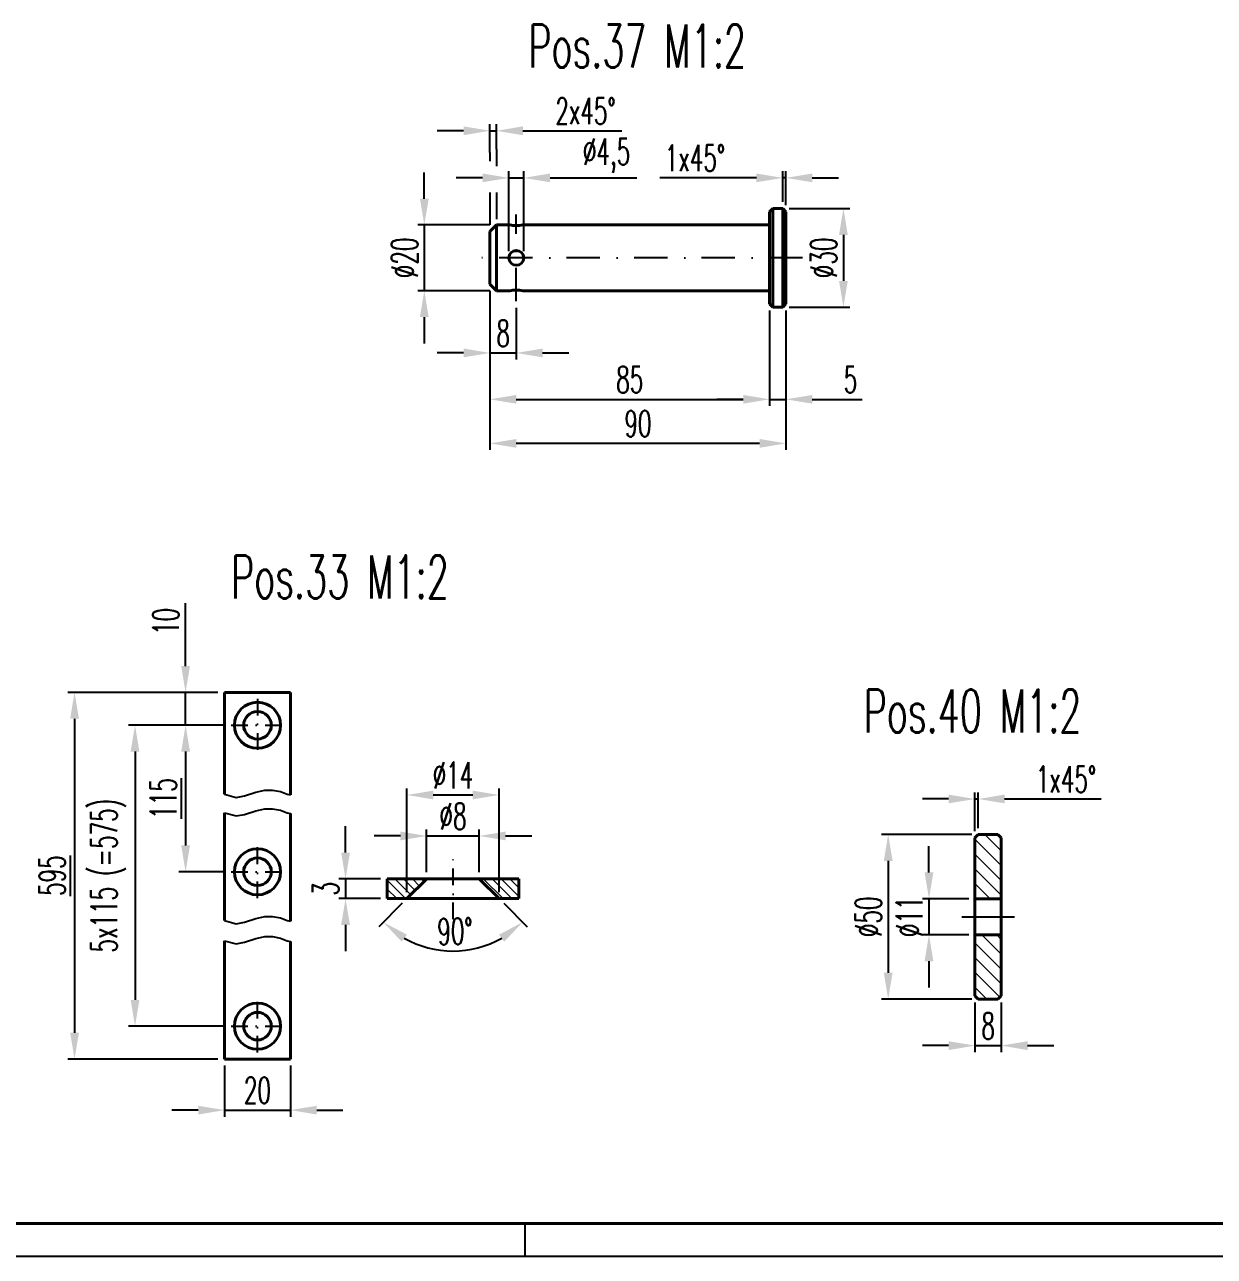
# Model space of a CAD drawing. Extents: x -2850 to -1661, y 5788 to 6629.
# Drawn here: x -2146.4 to -1965.5, y 5792.8 to 5980.1 of the extents above; entities that cross this region are included whole.
import ezdxf

# ---------------------------------------------------------------- set-up
doc = ezdxf.new("R2010")
doc.units = 0
doc.linetypes.add('STRICHPUNKT', pattern=[25.4, 12.7, -6.35, 0, -6.35])
doc.layers.get('Defpoints').update_dxf_attribs({"linetype": 'CONTINUOUS'})
for name, color, linetype, lineweight in [('ACHSE', 150, 'STRICHPUNKT', 25), ('BEM', 6, 'CONTINUOUS', 25), ('SCHRAFFUR', 252, 'CONTINUOUS', 13), ('TEXT_7', 1, 'CONTINUOUS', 60), ('VOLL_03', 6, 'CONTINUOUS', 25), ('VOLL_05', 7, 'CONTINUOUS', 40)]:
    doc.layers.add(name, color=color, linetype=linetype, lineweight=lineweight)
doc.styles.add('ROMANS', font='romans.shx', dxfattribs={"width": 0.6, "height": 80})
doc.styles.get("Standard").update_dxf_attribs({"font": 'romans.shx', "width": 0.6})
doc.dimstyles.get("Standard").update_dxf_attribs({"dimtxt": 4, "dimasz": 4, "dimexe": 1, "dimexo": 1, "dimgap": 1, "dimtad": 1, "dimdsep": 46, "dimtxsty": 'Standard', "dimcen": 0, "dimclrd": 256, "dimclre": 256, "dimclrt": 256, "dimazin": 0, "dimtfac": 1, "dimtmove": 0, "dimatfit": 3, "dimfxl": 0, "dimtolj": 1, "dimtzin": 0, "dimarcsym": 0})

# ---------------------------------------------------------------- blocks, each defined once
blk = doc.blocks.new('*D159')
at = {"layer": 'BEM', "lineweight": -2}
for p, q in [((-2116.01, 5821.82), (-2116.01, 5814.06)), ((-2106.01, 5821.82), (-2106.01, 5814.06)), ((-2120.01, 5815.06), (-2124.01, 5815.06)), ((-2116.01, 5815.06), (-2106.01, 5815.06)), ((-2102.01, 5815.06), (-2098.01, 5815.06))]:
    blk.add_line(p, q, dxfattribs=at)
at = {"layer": 'BEM'}
for points in [[(-2120.01, 5815.72), (-2120.01, 5814.39), (-2116.01, 5815.06)], [(-2102.01, 5815.72), (-2102.01, 5814.39), (-2106.01, 5815.06)]]:
    blk.add_solid(points, dxfattribs=at)
at = {"layer": 'Defpoints', "color": 0}
for p in [(-2116.01, 5822.82), (-2106.01, 5822.82), (-2106.01, 5815.06)]:
    blk.add_point(p, dxfattribs=at)
at = {"layer": 'BEM', "insert": (-2111.01, 5818.06), "char_height": 4, "attachment_point": 5}
blk.add_mtext('\\A1;20', dxfattribs=at)
blk = doc.blocks.new('*D191')
at = {"layer": 'BEM', "lineweight": -2}
for p, q in [((-2088.99, 5846.5), (-2092.58, 5842.91)), ((-2073.58, 5846.5), (-2069.99, 5842.91))]:
    blk.add_line(p, q, dxfattribs=at)
blk.add_arc((-2081.29, 5854.21), 14.97, 240.3536, 299.6464, dxfattribs=at)
at = {"layer": 'BEM'}
for points in [[(-2089.1, 5840.67), (-2088.29, 5841.73), (-2091.87, 5843.62)], [(-2074.28, 5841.73), (-2073.48, 5840.67), (-2070.7, 5843.62)]]:
    blk.add_solid(points, dxfattribs=at)
at = {"layer": 'Defpoints', "color": 0}
for p in [(-2085.29, 5850.21), (-2077.29, 5850.21), (-2088.29, 5847.21), (-2074.29, 5847.21), (-2085.16, 5839.75)]:
    blk.add_point(p, dxfattribs=at)
at = {"layer": 'BEM', "insert": (-2080.99, 5842.24), "char_height": 4, "attachment_point": 5, "rotation": 1.3909}
blk.add_mtext('\\A1;90°', dxfattribs=at)
blk = doc.blocks.new('*D190')
at = {"layer": 'BEM', "lineweight": -2}
for p, q in [((-2097.62, 5854.21), (-2097.62, 5858.21)), ((-2092.29, 5850.21), (-2098.62, 5850.21)), ((-2097.62, 5850.21), (-2097.62, 5847.21)), ((-2092.29, 5847.21), (-2098.62, 5847.21)), ((-2097.62, 5843.21), (-2097.62, 5839.21))]:
    blk.add_line(p, q, dxfattribs=at)
at = {"layer": 'BEM'}
for points in [[(-2098.29, 5854.21), (-2096.95, 5854.21), (-2097.62, 5850.21)], [(-2098.29, 5843.21), (-2096.95, 5843.21), (-2097.62, 5847.21)]]:
    blk.add_solid(points, dxfattribs=at)
at = {"layer": 'Defpoints', "color": 0}
for p in [(-2091.29, 5850.21), (-2097.62, 5847.21), (-2091.29, 5847.21)]:
    blk.add_point(p, dxfattribs=at)
at = {"layer": 'BEM', "insert": (-2100.62, 5848.71), "char_height": 4, "attachment_point": 5, "rotation": 90}
blk.add_mtext('\\A1;3', dxfattribs=at)
blk = doc.blocks.new('*D189')
at = {"layer": 'BEM', "lineweight": -2}
for p, q in [((-2089.29, 5856.73), (-2093.29, 5856.73)), ((-2085.29, 5851.21), (-2085.29, 5857.73)), ((-2085.29, 5856.73), (-2077.29, 5856.73)), ((-2077.29, 5851.21), (-2077.29, 5857.73)), ((-2073.29, 5856.73), (-2069.29, 5856.73))]:
    blk.add_line(p, q, dxfattribs=at)
at = {"layer": 'BEM'}
for points in [[(-2089.29, 5857.4), (-2089.29, 5856.07), (-2085.29, 5856.73)], [(-2073.29, 5857.4), (-2073.29, 5856.07), (-2077.29, 5856.73)]]:
    blk.add_solid(points, dxfattribs=at)
at = {"layer": 'Defpoints', "color": 0}
for p in [(-2077.29, 5856.73), (-2085.29, 5850.21), (-2077.29, 5850.21)]:
    blk.add_point(p, dxfattribs=at)
at = {"layer": 'BEM', "insert": (-2081.29, 5859.73), "char_height": 4, "attachment_point": 5}
blk.add_mtext('\\A1;%%c8', dxfattribs=at)
blk = doc.blocks.new('*D188')
at = {"layer": 'BEM', "lineweight": -2}
for p, q in [((-2088.29, 5848.21), (-2088.29, 5863.96)), ((-2074.29, 5848.21), (-2074.29, 5863.96)), ((-2084.29, 5862.96), (-2078.29, 5862.96))]:
    blk.add_line(p, q, dxfattribs=at)
at = {"layer": 'BEM'}
for points in [[(-2084.29, 5863.62), (-2084.29, 5862.29), (-2088.29, 5862.96)], [(-2078.29, 5863.62), (-2078.29, 5862.29), (-2074.29, 5862.96)]]:
    blk.add_solid(points, dxfattribs=at)
at = {"layer": 'Defpoints', "color": 0}
for p in [(-2074.29, 5862.96), (-2088.29, 5847.21), (-2074.29, 5847.21)]:
    blk.add_point(p, dxfattribs=at)
at = {"layer": 'BEM', "insert": (-2081.29, 5865.96), "char_height": 4, "attachment_point": 5}
blk.add_mtext('\\A1;%%c14', dxfattribs=at)
blk = doc.blocks.new('*D95')
at = {"layer": 'BEM', "lineweight": -2}
for p, q in [((-2117.01, 5878.56), (-2139.82, 5878.56)), ((-2138.82, 5874.56), (-2138.82, 5826.82)), ((-2117.01, 5822.82), (-2139.82, 5822.82))]:
    blk.add_line(p, q, dxfattribs=at)
at = {"layer": 'BEM'}
for points in [[(-2139.48, 5874.56), (-2138.15, 5874.56), (-2138.82, 5878.56)], [(-2139.48, 5826.82), (-2138.15, 5826.82), (-2138.82, 5822.82)]]:
    blk.add_solid(points, dxfattribs=at)
at = {"layer": 'Defpoints', "color": 0}
for p in [(-2116.01, 5878.56), (-2138.82, 5822.82), (-2116.01, 5822.82)]:
    blk.add_point(p, dxfattribs=at)
at = {"layer": 'BEM', "insert": (-2142.22, 5850.69), "char_height": 4, "attachment_point": 5, "rotation": 90}
blk.add_mtext('\\A1;{\\L595}', dxfattribs=at)
blk = doc.blocks.new('*D94')
at = {"layer": 'BEM', "lineweight": -2}
for p, q in [((-2116.01, 5873.56), (-2130.62, 5873.56)), ((-2129.62, 5869.56), (-2129.62, 5831.82)), ((-2116.01, 5827.82), (-2130.62, 5827.82))]:
    blk.add_line(p, q, dxfattribs=at)
at = {"layer": 'BEM'}
for points in [[(-2130.29, 5869.56), (-2128.96, 5869.56), (-2129.62, 5873.56)], [(-2130.29, 5831.82), (-2128.96, 5831.82), (-2129.62, 5827.82)]]:
    blk.add_solid(points, dxfattribs=at)
at = {"layer": 'Defpoints', "color": 0}
for p in [(-2115.01, 5873.56), (-2129.62, 5827.82), (-2115.01, 5827.82)]:
    blk.add_point(p, dxfattribs=at)
at = {"layer": 'BEM', "insert": (-2133.67, 5850.69), "char_height": 4, "attachment_point": 5, "rotation": 90}
blk.add_mtext('\\A1;5x115 (=575)', dxfattribs=at)
blk = doc.blocks.new('*D93')
at = {"layer": 'BEM', "lineweight": -2}
for p, q in [((-2116.01, 5873.56), (-2122.94, 5873.56)), ((-2121.94, 5869.56), (-2121.94, 5855.29)), ((-2116.01, 5851.29), (-2122.94, 5851.29))]:
    blk.add_line(p, q, dxfattribs=at)
at = {"layer": 'BEM'}
for points in [[(-2122.6, 5869.56), (-2121.27, 5869.56), (-2121.94, 5873.56)], [(-2122.6, 5855.29), (-2121.27, 5855.29), (-2121.94, 5851.29)]]:
    blk.add_solid(points, dxfattribs=at)
at = {"layer": 'Defpoints', "color": 0}
for p in [(-2115.01, 5873.56), (-2121.94, 5851.29), (-2115.01, 5851.29)]:
    blk.add_point(p, dxfattribs=at)
at = {"layer": 'BEM', "insert": (-2125.34, 5862.42), "char_height": 4, "attachment_point": 5, "rotation": 90}
blk.add_mtext('\\A1;{\\L115}', dxfattribs=at)
blk = doc.blocks.new('*D92')
at = {"layer": 'BEM', "lineweight": -2}
for p, q in [((-2121.94, 5882.56), (-2121.94, 5892.1)), ((-2117.01, 5878.56), (-2122.94, 5878.56)), ((-2121.94, 5873.56), (-2121.94, 5878.56)), ((-2116.01, 5873.56), (-2122.94, 5873.56)), ((-2121.94, 5869.56), (-2121.94, 5865.56))]:
    blk.add_line(p, q, dxfattribs=at)
at = {"layer": 'BEM'}
for points in [[(-2122.6, 5882.56), (-2121.27, 5882.56), (-2121.94, 5878.56)], [(-2122.6, 5869.56), (-2121.27, 5869.56), (-2121.94, 5873.56)]]:
    blk.add_solid(points, dxfattribs=at)
at = {"layer": 'Defpoints', "color": 0}
for p in [(-2121.94, 5878.56), (-2116.01, 5878.56), (-2115.01, 5873.56)]:
    blk.add_point(p, dxfattribs=at)
at = {"layer": 'BEM', "insert": (-2124.94, 5889.33), "char_height": 4, "attachment_point": 5, "rotation": 90}
blk.add_mtext('\\A1;10', dxfattribs=at)
blk = doc.blocks.new('*D307')
at = {"layer": 'BEM', "lineweight": -2}
for p, q in [((-2005.94, 5862.35), (-2009.94, 5862.35)), ((-2001.94, 5857.44), (-2001.94, 5863.35)), ((-2001.94, 5862.35), (-2001.44, 5862.35)), ((-2001.44, 5857.94), (-2001.44, 5863.35)), ((-1997.44, 5862.35), (-1982.75, 5862.35))]:
    blk.add_line(p, q, dxfattribs=at)
at = {"layer": 'BEM'}
for points in [[(-2005.94, 5863.02), (-2005.94, 5861.69), (-2001.94, 5862.35)], [(-1997.44, 5863.02), (-1997.44, 5861.69), (-2001.44, 5862.35)]]:
    blk.add_solid(points, dxfattribs=at)
at = {"layer": 'Defpoints', "color": 0}
for p in [(-2001.44, 5862.35), (-2001.44, 5856.94), (-2001.94, 5856.44)]:
    blk.add_point(p, dxfattribs=at)
at = {"layer": 'BEM', "insert": (-1988.1, 5865.35), "char_height": 4, "attachment_point": 5}
blk.add_mtext('\\A1;1x45°', dxfattribs=at)
blk = doc.blocks.new('*D306')
at = {"layer": 'BEM', "lineweight": -2}
for p, q in [((-2001.94, 5831.44), (-2001.94, 5823.86)), ((-1997.94, 5831.44), (-1997.94, 5823.86)), ((-2005.94, 5824.86), (-2009.94, 5824.86)), ((-2001.94, 5824.86), (-1997.94, 5824.86)), ((-1993.94, 5824.86), (-1989.94, 5824.86))]:
    blk.add_line(p, q, dxfattribs=at)
at = {"layer": 'BEM'}
for points in [[(-2005.94, 5825.53), (-2005.94, 5824.19), (-2001.94, 5824.86)], [(-1993.94, 5825.53), (-1993.94, 5824.19), (-1997.94, 5824.86)]]:
    blk.add_solid(points, dxfattribs=at)
at = {"layer": 'Defpoints', "color": 0}
for p in [(-2001.94, 5832.44), (-1997.94, 5832.44), (-1997.94, 5824.86)]:
    blk.add_point(p, dxfattribs=at)
at = {"layer": 'BEM', "insert": (-1999.94, 5827.86), "char_height": 4, "attachment_point": 5}
blk.add_mtext('\\A1;8', dxfattribs=at)
blk = doc.blocks.new('*D305')
at = {"layer": 'BEM', "lineweight": -2}
for p, q in [((-2002.44, 5856.94), (-2016.13, 5856.94)), ((-2015.13, 5852.94), (-2015.13, 5835.94)), ((-2002.44, 5831.94), (-2016.13, 5831.94))]:
    blk.add_line(p, q, dxfattribs=at)
at = {"layer": 'BEM'}
for points in [[(-2015.8, 5852.94), (-2014.46, 5852.94), (-2015.13, 5856.94)], [(-2015.8, 5835.94), (-2014.46, 5835.94), (-2015.13, 5831.94)]]:
    blk.add_solid(points, dxfattribs=at)
at = {"layer": 'Defpoints', "color": 0}
for p in [(-2001.44, 5856.94), (-2015.13, 5831.94), (-2001.44, 5831.94)]:
    blk.add_point(p, dxfattribs=at)
at = {"layer": 'BEM', "insert": (-2018.13, 5844.44), "char_height": 4, "attachment_point": 5, "rotation": 90}
blk.add_mtext('\\A1;%%c50', dxfattribs=at)
blk = doc.blocks.new('*D304')
at = {"layer": 'BEM', "lineweight": -2}
for p, q in [((-2008.93, 5851.19), (-2008.93, 5855.19)), ((-2002.89, 5847.19), (-2009.93, 5847.19)), ((-2008.93, 5847.19), (-2008.93, 5841.69)), ((-2002.89, 5841.69), (-2009.93, 5841.69)), ((-2008.93, 5837.69), (-2008.93, 5833.69))]:
    blk.add_line(p, q, dxfattribs=at)
at = {"layer": 'BEM'}
for points in [[(-2009.6, 5851.19), (-2008.26, 5851.19), (-2008.93, 5847.19)], [(-2009.6, 5837.69), (-2008.26, 5837.69), (-2008.93, 5841.69)]]:
    blk.add_solid(points, dxfattribs=at)
at = {"layer": 'Defpoints', "color": 0}
for p in [(-2001.89, 5847.19), (-2008.93, 5841.69), (-2001.89, 5841.69)]:
    blk.add_point(p, dxfattribs=at)
at = {"layer": 'BEM', "insert": (-2011.93, 5844.44), "char_height": 4, "attachment_point": 5, "rotation": 90}
blk.add_mtext('\\A1;%%c11', dxfattribs=at)
blk = doc.blocks.new('*D316')
at = {"layer": 'BEM', "lineweight": -2}
for p, q in [((-2079.67, 5963.92), (-2083.67, 5963.92)), ((-2075.67, 5960.64), (-2075.67, 5964.92)), ((-2075.67, 5963.92), (-2074.67, 5963.92)), ((-2074.67, 5961.14), (-2074.67, 5964.92)), ((-2070.67, 5963.92), (-2055.64, 5963.92))]:
    blk.add_line(p, q, dxfattribs=at)
at = {"layer": 'BEM'}
for points in [[(-2079.67, 5964.59), (-2079.67, 5963.25), (-2075.67, 5963.92)], [(-2070.67, 5964.59), (-2070.67, 5963.25), (-2074.67, 5963.92)]]:
    blk.add_solid(points, dxfattribs=at)
at = {"layer": 'Defpoints', "color": 0}
for p in [(-2074.67, 5963.92), (-2075.67, 5959.64), (-2074.67, 5960.14)]:
    blk.add_point(p, dxfattribs=at)
at = {"layer": 'BEM', "insert": (-2061.15, 5966.92), "char_height": 4, "attachment_point": 5}
blk.add_mtext('\\A1;2x45°', dxfattribs=at)
blk = doc.blocks.new('*D315')
at = {"layer": 'BEM', "lineweight": -2}
for p, q in [((-2030.17, 5952.1), (-2020.94, 5952.1)), ((-2021.94, 5948.1), (-2021.94, 5941.1)), ((-2030.17, 5937.1), (-2020.94, 5937.1))]:
    blk.add_line(p, q, dxfattribs=at)
at = {"layer": 'BEM'}
for points in [[(-2022.6, 5948.1), (-2021.27, 5948.1), (-2021.94, 5952.1)], [(-2022.6, 5941.1), (-2021.27, 5941.1), (-2021.94, 5937.1)]]:
    blk.add_solid(points, dxfattribs=at)
at = {"layer": 'Defpoints', "color": 0}
for p in [(-2031.17, 5952.1), (-2031.17, 5937.1), (-2021.94, 5937.1)]:
    blk.add_point(p, dxfattribs=at)
at = {"layer": 'BEM', "insert": (-2024.94, 5944.6), "char_height": 4, "attachment_point": 5, "rotation": 90}
blk.add_mtext('\\A1;%%c30', dxfattribs=at)
blk = doc.blocks.new('*D314')
at = {"layer": 'BEM', "lineweight": -2}
for p, q in [((-2031.17, 5953.1), (-2031.17, 5957.76)), ((-2030.67, 5952.6), (-2030.67, 5957.76)), ((-2035.17, 5956.76), (-2049.85, 5956.76)), ((-2030.67, 5956.76), (-2031.17, 5956.76)), ((-2026.67, 5956.76), (-2022.67, 5956.76))]:
    blk.add_line(p, q, dxfattribs=at)
at = {"layer": 'BEM'}
for points in [[(-2035.17, 5957.43), (-2035.17, 5956.1), (-2031.17, 5956.76)], [(-2026.67, 5957.43), (-2026.67, 5956.1), (-2030.67, 5956.76)]]:
    blk.add_solid(points, dxfattribs=at)
at = {"layer": 'Defpoints', "color": 0}
for p in [(-2031.17, 5956.76), (-2031.17, 5952.1), (-2030.67, 5951.6)]:
    blk.add_point(p, dxfattribs=at)
at = {"layer": 'BEM', "insert": (-2044.51, 5959.76), "char_height": 4, "attachment_point": 5}
blk.add_mtext('\\A1;1x45°', dxfattribs=at)
blk = doc.blocks.new('*D313')
at = {"layer": 'BEM', "lineweight": -2}
for p, q in [((-2075.67, 5939.6), (-2075.67, 5915.4)), ((-2030.67, 5936.6), (-2030.67, 5915.4)), ((-2034.67, 5916.4), (-2071.67, 5916.4))]:
    blk.add_line(p, q, dxfattribs=at)
at = {"layer": 'BEM'}
for points in [[(-2071.67, 5917.07), (-2071.67, 5915.74), (-2075.67, 5916.4)], [(-2034.67, 5917.07), (-2034.67, 5915.74), (-2030.67, 5916.4)]]:
    blk.add_solid(points, dxfattribs=at)
at = {"layer": 'Defpoints', "color": 0}
for p in [(-2075.67, 5940.6), (-2030.67, 5937.6), (-2075.67, 5916.4)]:
    blk.add_point(p, dxfattribs=at)
at = {"layer": 'BEM', "insert": (-2053.17, 5919.4), "char_height": 4, "attachment_point": 5}
blk.add_mtext('\\A1;90', dxfattribs=at)
blk = doc.blocks.new('*D312')
at = {"layer": 'BEM', "lineweight": -2}
for p, q in [((-2033.17, 5936.6), (-2033.17, 5922.1)), ((-2030.67, 5936.6), (-2030.67, 5922.1)), ((-2037.17, 5923.1), (-2041.17, 5923.1)), ((-2033.17, 5923.1), (-2030.67, 5923.1)), ((-2026.67, 5923.1), (-2019.07, 5923.1))]:
    blk.add_line(p, q, dxfattribs=at)
at = {"layer": 'BEM'}
for points in [[(-2037.17, 5923.77), (-2037.17, 5922.44), (-2033.17, 5923.1)], [(-2026.67, 5923.77), (-2026.67, 5922.44), (-2030.67, 5923.1)]]:
    blk.add_solid(points, dxfattribs=at)
at = {"layer": 'Defpoints', "color": 0}
for p in [(-2033.17, 5937.6), (-2030.67, 5937.6), (-2030.67, 5923.1)]:
    blk.add_point(p, dxfattribs=at)
at = {"layer": 'BEM', "insert": (-2020.87, 5926.1), "char_height": 4, "attachment_point": 5}
blk.add_mtext('\\A1;5', dxfattribs=at)
blk = doc.blocks.new('*D311')
at = {"layer": 'BEM', "lineweight": -2}
for p, q in [((-2075.67, 5939.6), (-2075.67, 5922.1)), ((-2033.17, 5936.6), (-2033.17, 5922.1)), ((-2071.67, 5923.1), (-2037.17, 5923.1))]:
    blk.add_line(p, q, dxfattribs=at)
at = {"layer": 'BEM'}
for points in [[(-2071.67, 5923.77), (-2071.67, 5922.44), (-2075.67, 5923.1)], [(-2037.17, 5923.77), (-2037.17, 5922.44), (-2033.17, 5923.1)]]:
    blk.add_solid(points, dxfattribs=at)
at = {"layer": 'Defpoints', "color": 0}
for p in [(-2075.67, 5940.6), (-2033.17, 5937.6), (-2033.17, 5923.1)]:
    blk.add_point(p, dxfattribs=at)
at = {"layer": 'BEM', "insert": (-2054.42, 5926.1), "char_height": 4, "attachment_point": 5}
blk.add_mtext('\\A1;85', dxfattribs=at)
blk = doc.blocks.new('*D310')
at = {"layer": 'BEM', "lineweight": -2}
for p, q in [((-2075.67, 5939.6), (-2075.67, 5929.15)), ((-2071.67, 5937.02), (-2071.67, 5929.15)), ((-2079.67, 5930.15), (-2083.67, 5930.15)), ((-2075.67, 5930.15), (-2071.67, 5930.15)), ((-2067.67, 5930.15), (-2063.67, 5930.15))]:
    blk.add_line(p, q, dxfattribs=at)
at = {"layer": 'BEM'}
for points in [[(-2079.67, 5930.82), (-2079.67, 5929.48), (-2075.67, 5930.15)], [(-2067.67, 5930.82), (-2067.67, 5929.48), (-2071.67, 5930.15)]]:
    blk.add_solid(points, dxfattribs=at)
at = {"layer": 'Defpoints', "color": 0}
for p in [(-2075.67, 5940.6), (-2071.67, 5938.02), (-2071.67, 5930.15)]:
    blk.add_point(p, dxfattribs=at)
at = {"layer": 'BEM', "insert": (-2073.67, 5933.15), "char_height": 4, "attachment_point": 5}
blk.add_mtext('\\A1;8', dxfattribs=at)
blk = doc.blocks.new('*D309')
at = {"layer": 'BEM', "lineweight": -2}
for p, q in [((-2072.79, 5945.6), (-2072.79, 5957.76)), ((-2070.54, 5945.6), (-2070.54, 5957.76)), ((-2076.79, 5956.76), (-2080.79, 5956.76)), ((-2072.79, 5956.76), (-2070.54, 5956.76)), ((-2066.54, 5956.76), (-2053.34, 5956.76))]:
    blk.add_line(p, q, dxfattribs=at)
at = {"layer": 'BEM'}
for points in [[(-2076.79, 5957.43), (-2076.79, 5956.1), (-2072.79, 5956.76)], [(-2066.54, 5957.43), (-2066.54, 5956.1), (-2070.54, 5956.76)]]:
    blk.add_solid(points, dxfattribs=at)
at = {"layer": 'Defpoints', "color": 0}
for p in [(-2070.54, 5956.76), (-2072.79, 5944.6), (-2070.54, 5944.6)]:
    blk.add_point(p, dxfattribs=at)
at = {"layer": 'BEM', "insert": (-2057.94, 5960.14), "char_height": 4, "attachment_point": 5}
blk.add_mtext('\\A1;%%c4,5', dxfattribs=at)
blk = doc.blocks.new('*D308')
at = {"layer": 'BEM', "lineweight": -2}
for p, q in [((-2085.65, 5953.6), (-2085.65, 5957.6)), ((-2075.67, 5949.6), (-2086.65, 5949.6)), ((-2085.65, 5949.6), (-2085.65, 5939.6)), ((-2075.67, 5939.6), (-2086.65, 5939.6)), ((-2085.65, 5935.6), (-2085.65, 5931.6))]:
    blk.add_line(p, q, dxfattribs=at)
at = {"layer": 'BEM'}
for points in [[(-2086.31, 5953.6), (-2084.98, 5953.6), (-2085.65, 5949.6)], [(-2086.31, 5935.6), (-2084.98, 5935.6), (-2085.65, 5939.6)]]:
    blk.add_solid(points, dxfattribs=at)
at = {"layer": 'Defpoints', "color": 0}
for p in [(-2074.67, 5949.6), (-2085.65, 5939.6), (-2074.67, 5939.6)]:
    blk.add_point(p, dxfattribs=at)
at = {"layer": 'BEM', "insert": (-2088.65, 5944.6), "char_height": 4, "attachment_point": 5, "rotation": 90}
blk.add_mtext('\\A1;%%c20', dxfattribs=at)

msp = doc.modelspace()

# ---------------------------------------------------------------- hatches: boundary and pattern name
at = {"layer": 'SCHRAFFUR'}
h = msp.add_hatch(dxfattribs=at)
h.set_pattern_fill('ANSI31', color=256, scale=0.5, style=0)
h.set_pattern_definition([(135, (-15988.8906, -16490.9479), (1.122532015, 1.122532015), [])])
h.paths.add_polyline_path([(-1997.9393, 5847.1914), (-2001.9393, 5847.1914), (-2001.9393, 5856.4414), (-2001.4393, 5856.9414), (-1998.4393, 5856.9414), (-1997.9393, 5856.4414)])
h.paths.add_polyline_path([(-1997.9393, 5832.4414), (-1998.4393, 5831.9414), (-2001.4393, 5831.9414), (-2001.9393, 5832.4414), (-2001.9393, 5841.6914), (-1997.9393, 5841.6914), (-1997.9393, 5839.4414)])

# ---------------------------------------------------------------- linework, layer by layer
at = {"layer": 'ACHSE', "ltscale": 0.4}
for p, q in [((-2071.6668, 5938.0209), (-2071.6668, 5951.2068)), ((-2028.1668, 5944.6041), (-2078.0539, 5944.6041))]:
    msp.add_line(p, q, dxfattribs=at)
at = {"layer": 'ACHSE', "ltscale": 0.2}
for p, q in [((-2111.0055, 5877.5585), (-2111.0055, 5869.5585)), ((-2115.0055, 5873.5585), (-2107.0055, 5873.5585)), ((-2111.0055, 5847.2868), (-2111.0055, 5855.2868)), ((-2081.2854, 5844.0778), (-2081.2854, 5853.525)), ((-2115.0055, 5851.2868), (-2107.0055, 5851.2868)), ((-2111.0055, 5823.8217), (-2111.0055, 5831.8217)), ((-2115.0055, 5827.8217), (-2107.0055, 5827.8217))]:
    msp.add_line(p, q, dxfattribs=at)
at = {"layer": 'ACHSE'}
msp.add_line((-2003.9393, 5844.4414), (-1995.9393, 5844.4414), dxfattribs=at)
at = {"layer": 'BEM'}
for p, q in [((-2075.6668, 5960.6363), (-2075.6668, 5959.2843)), ((-2074.6668, 5961.1403), (-2074.6668, 5958.546)), ((-2075.6668, 5954.5318), (-2075.6668, 5949.6041)), ((-2074.6668, 5954.5318), (-2074.6668, 5950.4944))]:
    msp.add_line(p, q, dxfattribs=at)
for points in [[(-2116.0055, 5863.0682), (-2114.2541, 5862.5971), (-2113.0005, 5862.8209), (-2111.2768, 5863.3804), (-2109.8665, 5863.6937), (-2108.7025, 5863.6937), (-2107.5161, 5863.4699), (-2106.5088, 5863.0671), (-2106.0055, 5862.9642)], [(-2116.0055, 5860.2495), (-2114.2541, 5859.7784), (-2113.0005, 5860.0022), (-2111.2768, 5860.5617), (-2109.8665, 5860.875), (-2108.7025, 5860.875), (-2107.5161, 5860.6512), (-2106.5088, 5860.2484), (-2106.0055, 5860.1455)], [(-2116.0055, 5843.8622), (-2114.2541, 5843.3911), (-2113.0005, 5843.6149), (-2111.2768, 5844.1744), (-2109.8665, 5844.4877), (-2108.7025, 5844.4877), (-2107.5161, 5844.2639), (-2106.5088, 5843.8611), (-2106.0055, 5843.7582)], [(-2116.0055, 5840.8124), (-2114.2541, 5840.3414), (-2113.0005, 5840.5652), (-2111.2768, 5841.1246), (-2109.8665, 5841.4379), (-2108.7025, 5841.4379), (-2107.5161, 5841.2141), (-2106.5088, 5840.8113), (-2106.0055, 5840.7084)]]:
    msp.add_lwpolyline(points, dxfattribs=at)
at = {"layer": 'SCHRAFFUR'}
for p, q in [((-2088.495, 5847.2084), (-2091.2854, 5849.9987)), ((-2087.7167, 5847.7771), (-2090.148, 5850.2084)), ((-2087.0432, 5848.4506), (-2088.8009, 5850.2084)), ((-2086.3697, 5849.1241), (-2087.4539, 5850.2084)), ((-2085.6961, 5849.7976), (-2086.1069, 5850.2084)), ((-2073.6776, 5847.2084), (-2076.6776, 5850.2084)), ((-2072.3306, 5847.2084), (-2075.3306, 5850.2084)), ((-2071.2854, 5847.5102), (-2073.9835, 5850.2084)), ((-2071.2854, 5848.8573), (-2072.6365, 5850.2084)), ((-2071.2854, 5850.2043), (-2071.2894, 5850.2084)), ((-2089.8421, 5847.2084), (-2091.2854, 5848.6517)), ((-2091.1891, 5847.2084), (-2091.2854, 5847.3047))]:
    msp.add_line(p, q, dxfattribs=at)
at = {"layer": 'VOLL_03'}
msp.add_line((-2070.3783, 5797.8285), (-2070.3783, 5792.8285), dxfattribs=at)
at = {"layer": 'VOLL_03', "ltscale": 0.8}
msp.add_line((-1666.3783, 5792.8285), (-2845.3783, 5792.8285), dxfattribs=at)
at = {"layer": 'VOLL_05'}
for p, q in [((-2032.6668, 5952.1041), (-2033.1668, 5951.6041)), ((-2032.6668, 5952.1041), (-2032.6668, 5937.1041)), ((-2031.1668, 5952.1041), (-2032.6668, 5952.1041)), ((-2031.1668, 5952.1041), (-2031.1668, 5937.1041)), ((-2031.1668, 5952.1041), (-2030.6668, 5951.6041)), ((-2033.1668, 5951.6041), (-2033.1668, 5937.6041)), ((-2030.6668, 5951.6041), (-2030.6668, 5937.6041)), ((-2075.6668, 5948.6041), (-2074.6668, 5949.6041)), ((-2075.6668, 5948.6041), (-2075.6668, 5940.6041)), ((-2072.6668, 5949.6041), (-2074.6668, 5949.6041)), ((-2074.6668, 5949.6041), (-2074.6668, 5939.6041)), ((-2033.1668, 5949.6041), (-2070.6668, 5949.6041)), ((-2075.6668, 5940.6041), (-2074.6668, 5939.6041)), ((-2072.6668, 5939.6041), (-2074.6668, 5939.6041)), ((-2033.1668, 5939.6041), (-2070.6668, 5939.6041)), ((-2032.6668, 5937.1041), (-2033.1668, 5937.6041)), ((-2031.1668, 5937.1041), (-2032.6668, 5937.1041)), ((-2030.6668, 5937.6041), (-2031.1668, 5937.1041)), ((-2116.0055, 5878.5585), (-2106.0055, 5878.5585)), ((-2116.0055, 5878.5585), (-2116.0055, 5863.0682)), ((-2106.0055, 5878.5585), (-2106.0055, 5862.9642)), ((-2116.0055, 5860.2495), (-2116.0055, 5843.8622)), ((-2106.0055, 5860.1455), (-2106.0055, 5843.7582)), ((-2001.4393, 5856.9414), (-2001.9393, 5856.4414)), ((-2001.4393, 5856.9414), (-1998.4393, 5856.9414)), ((-1998.4393, 5856.9414), (-1997.9393, 5856.4414)), ((-2001.9393, 5856.4414), (-2001.9393, 5832.4414)), ((-1997.9393, 5856.4414), (-1997.9393, 5832.4414)), ((-2091.2854, 5847.2084), (-2091.2854, 5850.2084)), ((-2091.2854, 5850.2084), (-2071.2854, 5850.2084)), ((-2088.2854, 5847.2084), (-2085.2854, 5850.2084)), ((-2074.2854, 5847.2084), (-2077.2854, 5850.2084)), ((-2071.2854, 5847.2084), (-2071.2854, 5850.2084)), ((-2091.2854, 5847.2084), (-2071.2854, 5847.2084)), ((-2001.9393, 5847.1914), (-1997.9393, 5847.1914)), ((-2001.9393, 5841.6914), (-1997.9393, 5841.6914)), ((-2116.0055, 5840.8124), (-2116.0055, 5822.8217)), ((-2106.0055, 5840.7084), (-2106.0055, 5822.8217)), ((-2001.4393, 5831.9414), (-2001.9393, 5832.4414)), ((-1998.4393, 5831.9414), (-1997.9393, 5832.4414)), ((-2001.4393, 5831.9414), (-1998.4393, 5831.9414)), ((-2116.0055, 5822.8217), (-2106.0055, 5822.8217))]:
    msp.add_line(p, q, dxfattribs=at)
at = {"layer": 'VOLL_05', "ltscale": 0.8}
msp.add_line((-1671.3783, 5797.8285), (-2840.3783, 5797.8285), dxfattribs=at)
at = {"layer": 'VOLL_05'}
for centre, radius in [((-2071.6668, 5944.6041), 1.125), ((-2111.0055, 5873.5585), 3.5), ((-2111.0055, 5873.5585), 2.1), ((-2111.0055, 5851.2868), 3.5), ((-2111.0055, 5851.2868), 2.1), ((-2111.0055, 5827.8217), 3.5), ((-2111.0055, 5827.8217), 2.1)]:
    msp.add_circle(centre, radius, dxfattribs=at)
for centre, start, end in [((-2071.6668, 5954.5031), 258.463041, 281.536959), ((-2071.6668, 5934.7051), 78.463041, 101.536959)]:
    msp.add_arc(centre, 5, start, end, dxfattribs=at)

# ---------------------------------------------------------------- texts
at = {"layer": 'TEXT_7', "style": 'ROMANS', "width": 0.6}
for s, p in [('Pos.37 M1:2', (-2069.8451, 5973.5212)), ('Pos.33 M1:2', (-2115.0243, 5892.849)), ('Pos.40 M1:2', (-2018.86, 5872.4426))]:
    msp.add_text(s, height=6.534407, dxfattribs=at).set_placement(p)

# ---------------------------------------------------------------- dimensions: what is measured, and where the dimension line sits
at = {"layer": 'BEM'}
for base, p1, p2, text, picture, middle in [((-2074.6668, 5963.9202), (-2075.6668, 5959.6363), (-2074.6668, 5960.1403), '<>x45°', '*D316', (-2061.1525, 5966.9202)), ((-2070.5418, 5956.7622), (-2072.7918, 5944.6041), (-2070.5418, 5944.6041), '%%c4,5', '*D309', (-2057.9418, 5960.1431)), ((-2031.1668, 5956.7622), (-2030.6668, 5951.6041), (-2031.1668, 5952.1041), '<>x45°', '*D314', (-2044.5096, 5959.7622)), ((-2001.4393, 5862.3533), (-2001.9393, 5856.4414), (-2001.4393, 5856.9414), '<>x45°', '*D307', (-1988.0965, 5865.3533))]:
    dim = msp.add_linear_dim(base=base, p1=p1, p2=p2, text=text, dimstyle='Standard', override={"dimlfac": 2}, dxfattribs=at)
    dim.commit()
    dim.dimension.update_dxf_attribs({"geometry": picture, "text_midpoint": middle})
for base, p1, p2, text, picture, middle in [((-2085.646, 5939.6041), (-2074.6668, 5949.6041), (-2074.6668, 5939.6041), '%%c<>', '*D308', (-2088.646, 5944.6041)), ((-2021.9353, 5937.1041), (-2031.1668, 5952.1041), (-2031.1668, 5937.1041), '%%c<>', '*D315', (-2024.9353, 5944.6041)), ((-2138.8177, 5822.8217), (-2116.0055, 5878.5585), (-2116.0055, 5822.8217), '{\\L595}', '*D95', (-2142.2177, 5850.6901)), ((-2129.6237, 5827.8217), (-2115.0055, 5873.5585), (-2115.0055, 5827.8217), '5x115 (=575)', '*D94', (-2133.6713, 5850.6901)), ((-2121.9382, 5851.2868), (-2115.0055, 5873.5585), (-2115.0055, 5851.2868), '{\\L115}', '*D93', (-2125.3382, 5862.4227)), ((-2015.1289, 5831.9414), (-2001.4393, 5856.9414), (-2001.4393, 5831.9414), '%%c<>', '*D305', (-2018.1289, 5844.4414))]:
    dim = msp.add_linear_dim(base=base, p1=p1, p2=p2, angle=90, text=text, dimstyle='Standard', override={"dimlfac": 2}, dxfattribs=at)
    dim.commit()
    dim.dimension.update_dxf_attribs({"geometry": picture, "text_midpoint": middle})
for base, p1, p2, picture, middle in [((-2071.6668, 5930.1515), (-2075.6668, 5940.6041), (-2071.6668, 5938.0209), '*D310', (-2073.6668, 5933.1515)), ((-2075.6668, 5916.4019), (-2030.6668, 5937.6041), (-2075.6668, 5940.6041), '*D313', (-2053.1668, 5919.4019)), ((-2033.1668, 5923.1021), (-2075.6668, 5940.6041), (-2033.1668, 5937.6041), '*D311', (-2054.4168, 5926.1021)), ((-2030.6668, 5923.1021), (-2033.1668, 5937.6041), (-2030.6668, 5937.6041), '*D312', (-2020.8668, 5926.1021)), ((-1997.9393, 5824.8615), (-2001.9393, 5832.4414), (-1997.9393, 5832.4414), '*D306', (-1999.9393, 5827.8615)), ((-2106.0055, 5815.0551), (-2116.0055, 5822.8217), (-2106.0055, 5822.8217), '*D159', (-2111.0055, 5818.0551))]:
    dim = msp.add_linear_dim(base=base, p1=p1, p2=p2, dimstyle='Standard', override={"dimlfac": 2}, dxfattribs=at)
    dim.commit()
    dim.dimension.update_dxf_attribs({"geometry": picture, "text_midpoint": middle})
dim = msp.add_linear_dim(base=(-2121.9382, 5878.5585), p1=(-2115.0055, 5873.5585), p2=(-2116.0055, 5878.5585), angle=90, dimstyle='Standard', override={"dimlfac": 2}, dxfattribs=at)
dim.commit()
dim.dimension.update_dxf_attribs({"geometry": '*D92', "text_midpoint": (-2124.9382, 5889.3299)})
for p1, p2, distance, picture, middle in [((-2088.2854, 5847.2084), (-2074.2854, 5847.2084), 15.7488, '*D188', (-2081.2854, 5865.9572)), ((-2085.2854, 5850.2084), (-2077.2854, 5850.2084), 6.5249, '*D189', (-2081.2854, 5859.7333))]:
    dim = msp.add_aligned_dim(p1=p1, p2=p2, distance=distance, text='%%c<>', dimstyle='Standard', dxfattribs=at)
    dim.commit()
    dim.dimension.update_dxf_attribs({"geometry": picture, "text_midpoint": middle})
dim = msp.add_linear_dim(base=(-2097.6191, 5847.2084), p1=(-2091.2854, 5850.2084), p2=(-2091.2854, 5847.2084), angle=90, dimstyle='Standard', dxfattribs=at)
dim.commit()
dim.dimension.update_dxf_attribs({"geometry": '*D190', "text_midpoint": (-2097.6191, 5848.7084), "dimtype": 128})
dim = msp.add_linear_dim(base=(-2008.9292, 5841.6914), p1=(-2001.8939, 5847.1914), p2=(-2001.8939, 5841.6914), angle=90, text='%%c<>', dimstyle='Standard', override={"dimlfac": 2}, dxfattribs=at)
dim.commit()
dim.dimension.update_dxf_attribs({"geometry": '*D304', "text_midpoint": (-2008.9292, 5844.4414), "dimtype": 160})
dim = msp.add_angular_dim_2l(base=(-2085.1604, 5839.7468), line1=((-2074.2854, 5847.2084), (-2077.2854, 5850.2084)), line2=((-2088.2854, 5847.2084), (-2085.2854, 5850.2084)), text='90°', dimstyle='Standard', dxfattribs=at)
dim.commit()
dim.dimension.update_dxf_attribs({"geometry": '*D191', "text_midpoint": (-2080.922, 5839.241), "dimtype": 130})

doc.saveas('drawing.dxf')
